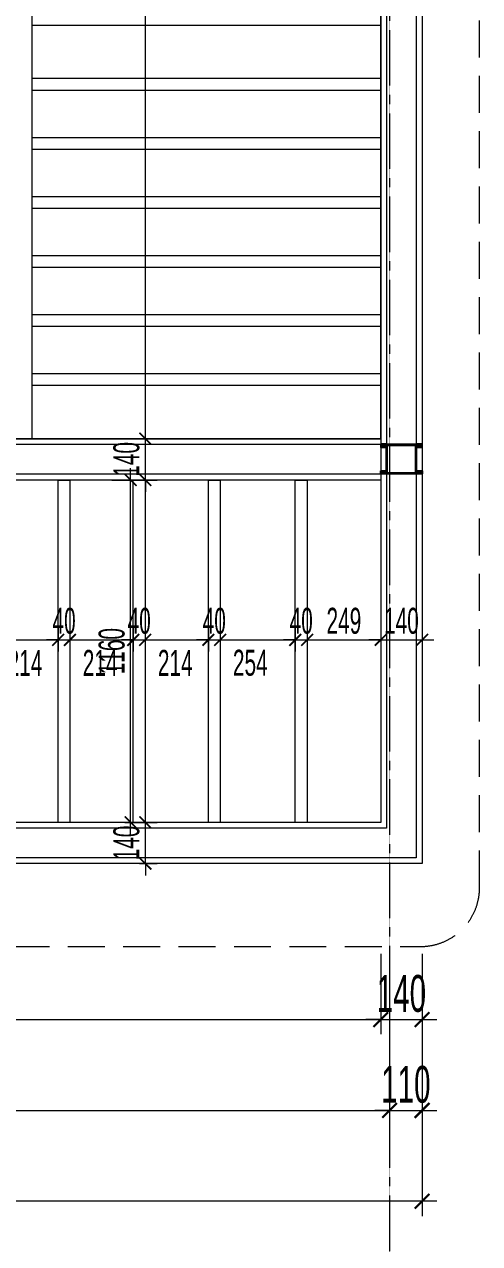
# Model space of a CAD drawing. Header units: millimetres. Extents: x 1336014 to 2939047, y -333549 to -60566.
# Drawn here: x 1409610 to 1411152, y -184396 to -180264 of the extents above; entities that cross this region are included whole.
import ezdxf

# ---------------------------------------------------------------- set-up
doc = ezdxf.new("R2010")
doc.units = ezdxf.units.MM
doc.header["$MEASUREMENT"] = 0
doc.linetypes.add('$1$HIDDEN', pattern=[0.375, 0.25, -0.125])
doc.linetypes.add('CENTER2', pattern=[1.125, 0.75, -0.125, 0.125, -0.125])
for name, color, linetype, lineweight in [('05.Text', 253, 'Continuous', 18), ('08.Dim', 156, 'Continuous', 15), ('09.Hatch', 250, 'Continuous', 5), ('10.truc', 250, 'CENTER2', 20), ('kichthuoc', 1, 'Continuous', 9)]:
    doc.layers.add(name, color=color, linetype=linetype, lineweight=lineweight)
doc.layers.add('3', color=2, linetype='Continuous')
doc.layers.add('NHO', color=8, linetype='Continuous')
doc.styles.add('TT5_Text Dim', font='hoatbif.shx', dxfattribs={"width": 0.6})
doc.dimstyles.new('TT5_Dim 1-40', dxfattribs={"dimscale": 40, "dimtxt": 2.2, "dimasz": 1, "dimexe": 1, "dimexo": 0.5, "dimgap": 0.5, "dimtad": 1, "dimdec": 0, "dimzin": 0, "dimdsep": 46, "dimtxsty": 'TT5_Text Dim', "dimblk": 'ARCHTICK', "dimcen": 0, "dimdle": 1, "dimclrd": 256, "dimclre": 256, "dimclrt": 1, "dimadec": 0, "dimazin": 0, "dimtfac": 0.015, "dimtdec": 0, "dimtix": 1, "dimtmove": 2, "dimatfit": 3, "dimldrblk": 'DOT', "dimfxl": 1, "dimtolj": 1, "dimtzin": 0, "dimlwd": -1, "dimlwe": -1, "dimarcsym": 1})
doc.dimstyles.new('TT5_Dim 1-50', dxfattribs={"dimscale": 50, "dimtxt": 2.5, "dimasz": 1, "dimexe": 1, "dimexo": 0.5, "dimgap": 0.5, "dimtad": 1, "dimdec": 0, "dimzin": 0, "dimdsep": 46, "dimtxsty": 'TT5_Text Dim', "dimblk": 'ARCHTICK', "dimcen": 0, "dimdle": 1, "dimclrd": 256, "dimclre": 256, "dimclrt": 1, "dimadec": 0, "dimazin": 0, "dimtfac": 0.015, "dimtdec": 0, "dimtix": 1, "dimtmove": 2, "dimatfit": 3, "dimldrblk": 'DOT', "dimfxl": 1, "dimtolj": 1, "dimtzin": 0, "dimlwd": -1, "dimlwe": -1, "dimarcsym": 1})

# ---------------------------------------------------------------- blocks, each defined once
blk = doc.blocks.new('_ARCHTICK')
at = {"const_width": 0.15}
blk.add_lwpolyline([(-0.5, -0.5), (0.5, 0.5)], dxfattribs=at)
blk = doc.blocks.new('*D2232')
at = {"layer": '08.Dim', "transparency": 16777216}
for p, q in [((1407096.8, -183414.2), (1407096.8, -183686.5)), ((1410816.8, -183414.2), (1410816.8, -183686.5)), ((1407046.8, -183636.5), (1410866.8, -183636.5))]:
    blk.add_line(p, q, dxfattribs=at)
at = {"layer": 'Defpoints', "color": 0, "transparency": 16777216}
for p in [(1407096.8, -183389.2), (1410816.8, -183389.2), (1410816.8, -183636.5)]:
    blk.add_point(p, dxfattribs=at)
at = {"layer": '08.Dim', "transparency": 16777216, "xscale": 50, "yscale": 50, "zscale": 50, "rotation": 180}
blk.add_blockref('_ARCHTICK', (1407096.8, -183636.5), dxfattribs=at)
at = {"layer": '08.Dim', "transparency": 16777216, "xscale": 50, "yscale": 50, "zscale": 50}
blk.add_blockref('_ARCHTICK', (1410816.8, -183636.5), dxfattribs=at)
at = {"layer": '08.Dim', "color": 1, "transparency": 16777216, "insert": (1408956.8, -183549), "char_height": 125, "attachment_point": 5, "style": 'TT5_Text Dim'}
blk.add_mtext('\\A1;3720', dxfattribs=at)
blk = doc.blocks.new('_DOT')
blk.add_line((-0.5, 0), (-1, 0))
at = {"const_width": 0.5}
blk.add_lwpolyline([(-0.25, 0, 1), (0.25, 0, 1)], format="xyb", close=True, dxfattribs=at)
blk = doc.blocks.new('DOT')
at = {"layer": 'NHO', "color": 0, "linetype": 'ByBlock'}
blk.add_line((-0.5, 0), (-1, 0), dxfattribs=at)
at = {"layer": 'NHO', "color": 0, "linetype": 'ByBlock', "const_width": 0.5}
blk.add_lwpolyline([(-0.25, 0, 1), (0.25, 0, 1)], format="xyb", close=True, dxfattribs=at)
blk = doc.blocks.new('*D2233')
at = {"layer": '08.Dim', "transparency": 16777216}
for p, q in [((1410816.8, -183414.2), (1410816.8, -183686.5)), ((1410956.8, -183414.2), (1410956.8, -183686.5)), ((1410816.8, -183636.5), (1410766.8, -183636.5)), ((1410816.8, -183636.5), (1410956.8, -183636.5)), ((1410956.8, -183636.5), (1411006.8, -183636.5))]:
    blk.add_line(p, q, dxfattribs=at)
at = {"layer": 'Defpoints', "color": 0, "transparency": 16777216}
for p in [(1410816.8, -183389.2), (1410956.8, -183389.2), (1410956.8, -183636.5)]:
    blk.add_point(p, dxfattribs=at)
at = {"layer": '08.Dim', "transparency": 16777216, "xscale": 50, "yscale": 50, "zscale": 50}
blk.add_blockref('_ARCHTICK', (1410816.8, -183636.5), dxfattribs=at)
at = {"layer": '08.Dim', "transparency": 16777216, "xscale": 50, "yscale": 50, "zscale": 50, "rotation": 180}
blk.add_blockref('_ARCHTICK', (1410956.8, -183636.5), dxfattribs=at)
at = {"layer": '08.Dim', "color": 1, "transparency": 16777216, "insert": (1410886.8, -183549), "char_height": 125, "attachment_point": 5, "style": 'TT5_Text Dim'}
blk.add_mtext('\\A1;140', dxfattribs=at)
blk = doc.blocks.new('*D2251')
at = {"layer": '08.Dim', "transparency": 16777216}
for p, q in [((1407066.8, -183414.2), (1407066.8, -183994.5)), ((1410846.8, -183414.2), (1410846.8, -183994.5)), ((1407016.8, -183944.5), (1410896.8, -183944.5))]:
    blk.add_line(p, q, dxfattribs=at)
at = {"layer": 'Defpoints', "color": 0, "transparency": 16777216}
for p in [(1407066.8, -183389.2), (1410846.8, -183389.2), (1410846.8, -183944.5)]:
    blk.add_point(p, dxfattribs=at)
at = {"layer": '08.Dim', "transparency": 16777216, "xscale": 50, "yscale": 50, "zscale": 50, "rotation": 180}
blk.add_blockref('_ARCHTICK', (1407066.8, -183944.5), dxfattribs=at)
at = {"layer": '08.Dim', "transparency": 16777216, "xscale": 50, "yscale": 50, "zscale": 50}
blk.add_blockref('_ARCHTICK', (1410846.8, -183944.5), dxfattribs=at)
at = {"layer": '08.Dim', "color": 1, "transparency": 16777216, "insert": (1408956.8, -183857), "char_height": 125, "attachment_point": 5, "style": 'TT5_Text Dim'}
blk.add_mtext('\\A1;3780', dxfattribs=at)
blk = doc.blocks.new('*D2252')
at = {"layer": '08.Dim', "transparency": 16777216}
for p, q in [((1410846.8, -183414.2), (1410846.8, -183994.5)), ((1410956.8, -183414.2), (1410956.8, -183994.5)), ((1410846.8, -183944.5), (1410796.8, -183944.5)), ((1410846.8, -183944.5), (1410956.8, -183944.5)), ((1410956.8, -183944.5), (1411006.8, -183944.5))]:
    blk.add_line(p, q, dxfattribs=at)
at = {"layer": 'Defpoints', "color": 0, "transparency": 16777216}
for p in [(1410846.8, -183389.2), (1410956.8, -183389.2), (1410956.8, -183944.5)]:
    blk.add_point(p, dxfattribs=at)
at = {"layer": '08.Dim', "transparency": 16777216, "xscale": 50, "yscale": 50, "zscale": 50}
blk.add_blockref('_ARCHTICK', (1410846.8, -183944.5), dxfattribs=at)
at = {"layer": '08.Dim', "transparency": 16777216, "xscale": 50, "yscale": 50, "zscale": 50, "rotation": 180}
blk.add_blockref('_ARCHTICK', (1410956.8, -183944.5), dxfattribs=at)
at = {"layer": '08.Dim', "color": 1, "transparency": 16777216, "insert": (1410901.8, -183857), "char_height": 125, "attachment_point": 5, "style": 'TT5_Text Dim'}
blk.add_mtext('\\A1;110', dxfattribs=at)
blk = doc.blocks.new('*D2253')
at = {"layer": '08.Dim', "transparency": 16777216}
for p, q in [((1406956.8, -183414.2), (1406956.8, -184302.5)), ((1410956.8, -183414.2), (1410956.8, -184302.5)), ((1411006.8, -184252.5), (1406906.8, -184252.5))]:
    blk.add_line(p, q, dxfattribs=at)
at = {"layer": 'Defpoints', "color": 0, "transparency": 16777216}
for p in [(1406956.8, -183389.2), (1410956.8, -183389.2), (1406956.8, -184252.5)]:
    blk.add_point(p, dxfattribs=at)
at = {"layer": '08.Dim', "transparency": 16777216, "xscale": 50, "yscale": 50, "zscale": 50, "rotation": 180}
blk.add_blockref('_ARCHTICK', (1406956.8, -184252.5), dxfattribs=at)
at = {"layer": '08.Dim', "transparency": 16777216, "xscale": 50, "yscale": 50, "zscale": 50}
blk.add_blockref('_ARCHTICK', (1410956.8, -184252.5), dxfattribs=at)
at = {"layer": '08.Dim', "color": 1, "transparency": 16777216, "insert": (1408956.8, -184165), "char_height": 125, "attachment_point": 5, "style": 'TT5_Text Dim'}
blk.add_mtext('\\A1;4000', dxfattribs=at)
blk = doc.blocks.new('*D2273')
at = {"layer": '08.Dim', "transparency": 16777216}
for p, q in [((1410816.8, -182246.2), (1410816.8, -182390)), ((1410956.8, -182246.2), (1410956.8, -182390)), ((1410816.8, -182350), (1410776.8, -182350)), ((1410816.8, -182350), (1410956.8, -182350)), ((1410956.8, -182350), (1410996.8, -182350))]:
    blk.add_line(p, q, dxfattribs=at)
at = {"layer": 'Defpoints', "color": 0, "transparency": 16777216}
for p in [(1410816.8, -182226.2), (1410956.8, -182226.2), (1410956.8, -182350)]:
    blk.add_point(p, dxfattribs=at)
at = {"layer": '08.Dim', "transparency": 16777216, "xscale": 40, "yscale": 40, "zscale": 40}
blk.add_blockref('_ARCHTICK', (1410816.8, -182350), dxfattribs=at)
at = {"layer": '08.Dim', "transparency": 16777216, "xscale": 40, "yscale": 40, "zscale": 40, "rotation": 180}
blk.add_blockref('_ARCHTICK', (1410956.8, -182350), dxfattribs=at)
at = {"layer": '08.Dim', "color": 1, "transparency": 16777216, "insert": (1410886.8, -182286), "char_height": 88, "attachment_point": 5, "style": 'TT5_Text Dim'}
blk.add_mtext('\\A1;140', dxfattribs=at)
blk = doc.blocks.new('*D2274')
at = {"layer": '08.Dim', "transparency": 16777216}
for p, q in [((1410019.9, -182968.4), (1410019.9, -182928.4)), ((1410000.4, -182968.4), (1410059.9, -182968.4)), ((1410019.9, -183108.4), (1410019.9, -182968.4)), ((1410000.4, -183108.4), (1410059.9, -183108.4)), ((1410019.9, -183108.4), (1410019.9, -183148.4))]:
    blk.add_line(p, q, dxfattribs=at)
at = {"layer": 'Defpoints', "color": 0, "transparency": 16777216}
for p in [(1409980.4, -182968.4), (1410019.9, -182968.4), (1409980.4, -183108.4)]:
    blk.add_point(p, dxfattribs=at)
at = {"layer": '08.Dim', "transparency": 16777216, "xscale": 40, "yscale": 40, "zscale": 40}
for p, rotation in [((1410019.9, -182968.4), 270), ((1410019.9, -183108.4), 90)]:
    blk.add_blockref('_ARCHTICK', p, dxfattribs=dict(at, rotation=rotation))
at = {"layer": '08.Dim', "color": 1, "transparency": 16777216, "insert": (1409955.9, -183038.4), "char_height": 88, "attachment_point": 5, "rotation": 90, "style": 'TT5_Text Dim'}
blk.add_mtext('\\A1;140', dxfattribs=at)
blk = doc.blocks.new('*D2275')
at = {"layer": '08.Dim', "transparency": 16777216}
for p, q in [((1409969.9, -183008.4), (1409969.9, -181768.4)), ((1409906.5, -181808.4), (1410009.9, -181808.4)), ((1409950.4, -182968.4), (1410009.9, -182968.4))]:
    blk.add_line(p, q, dxfattribs=at)
at = {"layer": 'Defpoints', "color": 0, "transparency": 16777216}
for p in [(1409886.5, -181808.4), (1409969.9, -181808.4), (1409930.4, -182968.4)]:
    blk.add_point(p, dxfattribs=at)
at = {"layer": '08.Dim', "transparency": 16777216, "xscale": 40, "yscale": 40, "zscale": 40}
for p, rotation in [((1409969.9, -181808.4), 90), ((1409969.9, -182968.4), 270)]:
    blk.add_blockref('_ARCHTICK', p, dxfattribs=dict(at, rotation=rotation))
at = {"layer": '08.Dim', "color": 1, "transparency": 16777216, "insert": (1409905.9, -182388.4), "char_height": 88, "attachment_point": 5, "rotation": 90, "style": 'TT5_Text Dim'}
blk.add_mtext('\\A1;1160', dxfattribs=at)
blk = doc.blocks.new('*D2276')
at = {"layer": '08.Dim', "transparency": 16777216}
for p, q in [((1410019.9, -181668.4), (1410019.9, -181628.4)), ((1409956.5, -181668.4), (1410059.9, -181668.4)), ((1410019.9, -181808.4), (1410019.9, -181668.4)), ((1409956.5, -181808.4), (1410059.9, -181808.4)), ((1410019.9, -181808.4), (1410019.9, -181848.4))]:
    blk.add_line(p, q, dxfattribs=at)
at = {"layer": 'Defpoints', "color": 0, "transparency": 16777216}
for p in [(1409936.5, -181668.4), (1410019.9, -181668.4), (1409936.5, -181808.4)]:
    blk.add_point(p, dxfattribs=at)
at = {"layer": '08.Dim', "transparency": 16777216, "xscale": 40, "yscale": 40, "zscale": 40}
for p, rotation in [((1410019.9, -181668.4), 270), ((1410019.9, -181808.4), 90)]:
    blk.add_blockref('_ARCHTICK', p, dxfattribs=dict(at, rotation=rotation))
at = {"layer": '08.Dim', "color": 1, "transparency": 16777216, "insert": (1409955.9, -181738.4), "char_height": 88, "attachment_point": 5, "rotation": 90, "style": 'TT5_Text Dim'}
blk.add_mtext('\\A1;140', dxfattribs=at)
blk = doc.blocks.new('*D2277')
at = {"layer": '08.Dim', "transparency": 16777216}
for p, q in [((1410019.9, -181708.4), (1410019.9, -176268.4)), ((1409956.5, -176308.4), (1410059.9, -176308.4)), ((1409956.5, -181668.4), (1410059.9, -181668.4))]:
    blk.add_line(p, q, dxfattribs=at)
at = {"layer": 'Defpoints', "color": 0, "transparency": 16777216}
for p in [(1409936.5, -176308.4), (1410019.9, -176308.4), (1409936.5, -181668.4)]:
    blk.add_point(p, dxfattribs=at)
at = {"layer": '08.Dim', "transparency": 16777216, "xscale": 40, "yscale": 40, "zscale": 40}
for p, rotation in [((1410019.9, -176308.4), 90), ((1410019.9, -181668.4), 270)]:
    blk.add_blockref('_ARCHTICK', p, dxfattribs=dict(at, rotation=rotation))
at = {"layer": '08.Dim', "color": 1, "transparency": 16777216, "insert": (1409955.9, -178806.9), "char_height": 88, "attachment_point": 5, "rotation": 90, "style": 'TT5_Text Dim'}
blk.add_mtext('\\A1;5360', dxfattribs=at)
blk = doc.blocks.new('*D2291')
at = {"layer": '08.Dim', "transparency": 16777216}
for p, q in [((1409510.1, -182306.7), (1409510.1, -182390)), ((1409724.5, -182306.7), (1409724.5, -182390)), ((1409470.1, -182350), (1409764.5, -182350))]:
    blk.add_line(p, q, dxfattribs=at)
at = {"layer": 'Defpoints', "color": 0, "transparency": 16777216}
for p in [(1409510.1, -182286.7), (1409724.5, -182286.7), (1409724.5, -182350)]:
    blk.add_point(p, dxfattribs=at)
at = {"layer": '08.Dim', "transparency": 16777216, "xscale": 40, "yscale": 40, "zscale": 40, "rotation": 180}
blk.add_blockref('_ARCHTICK', (1409510.1, -182350), dxfattribs=at)
at = {"layer": '08.Dim', "transparency": 16777216, "xscale": 40, "yscale": 40, "zscale": 40}
blk.add_blockref('_ARCHTICK', (1409724.5, -182350), dxfattribs=at)
at = {"layer": '08.Dim', "color": 1, "transparency": 16777216, "insert": (1409612.3, -182428.1), "char_height": 88, "attachment_point": 5, "style": 'TT5_Text Dim'}
blk.add_mtext('\\A1;214', dxfattribs=at)
blk = doc.blocks.new('*D2292')
at = {"layer": '08.Dim', "transparency": 16777216}
for p, q in [((1409724.5, -182306.7), (1409724.5, -182390)), ((1409764.5, -182306.7), (1409764.5, -182390)), ((1409724.5, -182350), (1409684.5, -182350)), ((1409724.5, -182350), (1409764.5, -182350)), ((1409764.5, -182350), (1409804.5, -182350))]:
    blk.add_line(p, q, dxfattribs=at)
at = {"layer": 'Defpoints', "color": 0, "transparency": 16777216}
for p in [(1409724.5, -182286.7), (1409764.5, -182286.7), (1409764.5, -182350)]:
    blk.add_point(p, dxfattribs=at)
at = {"layer": '08.Dim', "transparency": 16777216, "xscale": 40, "yscale": 40, "zscale": 40}
blk.add_blockref('_ARCHTICK', (1409724.5, -182350), dxfattribs=at)
at = {"layer": '08.Dim', "transparency": 16777216, "xscale": 40, "yscale": 40, "zscale": 40, "rotation": 180}
blk.add_blockref('_ARCHTICK', (1409764.5, -182350), dxfattribs=at)
at = {"layer": '08.Dim', "color": 1, "transparency": 16777216, "insert": (1409744.5, -182286), "char_height": 88, "attachment_point": 5, "style": 'TT5_Text Dim'}
blk.add_mtext('\\A1;40', dxfattribs=at)
blk = doc.blocks.new('*D2293')
at = {"layer": '08.Dim', "transparency": 16777216}
for p, q in [((1409764.5, -182306.7), (1409764.5, -182390)), ((1409978.8, -182306.7), (1409978.8, -182390)), ((1409724.5, -182350), (1410018.8, -182350))]:
    blk.add_line(p, q, dxfattribs=at)
at = {"layer": 'Defpoints', "color": 0, "transparency": 16777216}
for p in [(1409764.5, -182286.7), (1409978.8, -182286.7), (1409978.8, -182350)]:
    blk.add_point(p, dxfattribs=at)
at = {"layer": '08.Dim', "transparency": 16777216, "xscale": 40, "yscale": 40, "zscale": 40, "rotation": 180}
blk.add_blockref('_ARCHTICK', (1409764.5, -182350), dxfattribs=at)
at = {"layer": '08.Dim', "transparency": 16777216, "xscale": 40, "yscale": 40, "zscale": 40}
blk.add_blockref('_ARCHTICK', (1409978.8, -182350), dxfattribs=at)
at = {"layer": '08.Dim', "color": 1, "transparency": 16777216, "insert": (1409866.6, -182428.1), "char_height": 88, "attachment_point": 5, "style": 'TT5_Text Dim'}
blk.add_mtext('\\A1;214', dxfattribs=at)
blk = doc.blocks.new('*D2294')
at = {"layer": '08.Dim', "transparency": 16777216}
for p, q in [((1409978.8, -182306.7), (1409978.8, -182390)), ((1410018.8, -182306.7), (1410018.8, -182390)), ((1409978.8, -182350), (1409938.8, -182350)), ((1409978.8, -182350), (1410018.8, -182350)), ((1410018.8, -182350), (1410058.8, -182350))]:
    blk.add_line(p, q, dxfattribs=at)
at = {"layer": 'Defpoints', "color": 0, "transparency": 16777216}
for p in [(1409978.8, -182286.7), (1410018.8, -182286.7), (1410018.8, -182350)]:
    blk.add_point(p, dxfattribs=at)
at = {"layer": '08.Dim', "transparency": 16777216, "xscale": 40, "yscale": 40, "zscale": 40}
blk.add_blockref('_ARCHTICK', (1409978.8, -182350), dxfattribs=at)
at = {"layer": '08.Dim', "transparency": 16777216, "xscale": 40, "yscale": 40, "zscale": 40, "rotation": 180}
blk.add_blockref('_ARCHTICK', (1410018.8, -182350), dxfattribs=at)
at = {"layer": '08.Dim', "color": 1, "transparency": 16777216, "insert": (1409998.8, -182286), "char_height": 88, "attachment_point": 5, "style": 'TT5_Text Dim'}
blk.add_mtext('\\A1;40', dxfattribs=at)
blk = doc.blocks.new('*D2295')
at = {"layer": '08.Dim', "transparency": 16777216}
for p, q in [((1410018.8, -182306.7), (1410018.8, -182390)), ((1410233.1, -182306.7), (1410233.1, -182390)), ((1409978.8, -182350), (1410273.1, -182350))]:
    blk.add_line(p, q, dxfattribs=at)
at = {"layer": 'Defpoints', "color": 0, "transparency": 16777216}
for p in [(1410018.8, -182286.7), (1410233.1, -182286.7), (1410233.1, -182350)]:
    blk.add_point(p, dxfattribs=at)
at = {"layer": '08.Dim', "transparency": 16777216, "xscale": 40, "yscale": 40, "zscale": 40, "rotation": 180}
blk.add_blockref('_ARCHTICK', (1410018.8, -182350), dxfattribs=at)
at = {"layer": '08.Dim', "transparency": 16777216, "xscale": 40, "yscale": 40, "zscale": 40}
blk.add_blockref('_ARCHTICK', (1410233.1, -182350), dxfattribs=at)
at = {"layer": '08.Dim', "color": 1, "transparency": 16777216, "insert": (1410121, -182428.1), "char_height": 88, "attachment_point": 5, "style": 'TT5_Text Dim'}
blk.add_mtext('\\A1;214', dxfattribs=at)
blk = doc.blocks.new('*D2296')
at = {"layer": '08.Dim', "transparency": 16777216}
for p, q in [((1410233.1, -182306.7), (1410233.1, -182390)), ((1410273.1, -182306.7), (1410273.1, -182390)), ((1410233.1, -182350), (1410193.1, -182350)), ((1410233.1, -182350), (1410273.1, -182350)), ((1410273.1, -182350), (1410313.1, -182350))]:
    blk.add_line(p, q, dxfattribs=at)
at = {"layer": 'Defpoints', "color": 0, "transparency": 16777216}
for p in [(1410233.1, -182286.7), (1410273.1, -182286.7), (1410273.1, -182350)]:
    blk.add_point(p, dxfattribs=at)
at = {"layer": '08.Dim', "transparency": 16777216, "xscale": 40, "yscale": 40, "zscale": 40}
blk.add_blockref('_ARCHTICK', (1410233.1, -182350), dxfattribs=at)
at = {"layer": '08.Dim', "transparency": 16777216, "xscale": 40, "yscale": 40, "zscale": 40, "rotation": 180}
blk.add_blockref('_ARCHTICK', (1410273.1, -182350), dxfattribs=at)
at = {"layer": '08.Dim', "color": 1, "transparency": 16777216, "insert": (1410253.1, -182286), "char_height": 88, "attachment_point": 5, "style": 'TT5_Text Dim'}
blk.add_mtext('\\A1;40', dxfattribs=at)
blk = doc.blocks.new('*D2297')
at = {"layer": '08.Dim', "transparency": 16777216}
for p, q in [((1410273.1, -182306.7), (1410273.1, -182390)), ((1410527.5, -182306.7), (1410527.5, -182390)), ((1410233.1, -182350), (1410567.5, -182350))]:
    blk.add_line(p, q, dxfattribs=at)
at = {"layer": 'Defpoints', "color": 0, "transparency": 16777216}
for p in [(1410273.1, -182286.7), (1410527.5, -182286.7), (1410527.5, -182350)]:
    blk.add_point(p, dxfattribs=at)
at = {"layer": '08.Dim', "transparency": 16777216, "xscale": 40, "yscale": 40, "zscale": 40, "rotation": 180}
blk.add_blockref('_ARCHTICK', (1410273.1, -182350), dxfattribs=at)
at = {"layer": '08.Dim', "transparency": 16777216, "xscale": 40, "yscale": 40, "zscale": 40}
blk.add_blockref('_ARCHTICK', (1410527.5, -182350), dxfattribs=at)
at = {"layer": '08.Dim', "color": 1, "transparency": 16777216, "insert": (1410375.1, -182428.1), "char_height": 88, "attachment_point": 5, "style": 'TT5_Text Dim'}
blk.add_mtext('\\A1;254', dxfattribs=at)
blk = doc.blocks.new('*D2298')
at = {"layer": '08.Dim', "transparency": 16777216}
for p, q in [((1410567.5, -182297.4), (1410567.5, -182390)), ((1410816.8, -182297.4), (1410816.8, -182390)), ((1410527.5, -182350), (1410856.8, -182350))]:
    blk.add_line(p, q, dxfattribs=at)
at = {"layer": 'Defpoints', "color": 0, "transparency": 16777216}
for p in [(1410567.5, -182277.4), (1410816.8, -182277.4), (1410816.8, -182350)]:
    blk.add_point(p, dxfattribs=at)
at = {"layer": '08.Dim', "transparency": 16777216, "xscale": 40, "yscale": 40, "zscale": 40, "rotation": 180}
blk.add_blockref('_ARCHTICK', (1410567.5, -182350), dxfattribs=at)
at = {"layer": '08.Dim', "transparency": 16777216, "xscale": 40, "yscale": 40, "zscale": 40}
blk.add_blockref('_ARCHTICK', (1410816.8, -182350), dxfattribs=at)
at = {"layer": '08.Dim', "color": 1, "transparency": 16777216, "insert": (1410692.1, -182286), "char_height": 88, "attachment_point": 5, "style": 'TT5_Text Dim'}
blk.add_mtext('\\A1;249', dxfattribs=at)
blk = doc.blocks.new('*D2376')
at = {"layer": '08.Dim', "transparency": 16777216}
for p, q in [((1410527.5, -182306.7), (1410527.5, -182390)), ((1410567.5, -182306.7), (1410567.5, -182390)), ((1410527.5, -182350), (1410487.5, -182350)), ((1410527.5, -182350), (1410567.5, -182350)), ((1410567.5, -182350), (1410607.5, -182350))]:
    blk.add_line(p, q, dxfattribs=at)
at = {"layer": 'Defpoints', "color": 0, "transparency": 16777216}
for p in [(1410527.5, -182286.7), (1410567.5, -182286.7), (1410567.5, -182350)]:
    blk.add_point(p, dxfattribs=at)
at = {"layer": '08.Dim', "transparency": 16777216, "xscale": 40, "yscale": 40, "zscale": 40}
blk.add_blockref('_ARCHTICK', (1410527.5, -182350), dxfattribs=at)
at = {"layer": '08.Dim', "transparency": 16777216, "xscale": 40, "yscale": 40, "zscale": 40, "rotation": 180}
blk.add_blockref('_ARCHTICK', (1410567.5, -182350), dxfattribs=at)
at = {"layer": '08.Dim', "color": 1, "transparency": 16777216, "insert": (1410547.5, -182286), "char_height": 88, "attachment_point": 5, "style": 'TT5_Text Dim'}
blk.add_mtext('\\A1;40', dxfattribs=at)

msp = doc.modelspace()

# ---------------------------------------------------------------- hatches: boundary and pattern name
at = {"layer": '09.Hatch'}
h = msp.add_hatch(color=256, dxfattribs=at)
h.dxf.hatch_style = 1
h.paths.add_polyline_path([(1410819.1, -181779.9), (1410834.1, -181779.9), (1410834.1, -181784.9), (1410819.1, -181784.9)], flags=16)
h.paths.add_polyline_path([(1410816.6, -181777.4), (1410836.6, -181777.4), (1410836.6, -181787.4), (1410816.6, -181787.4)])
h.paths.add_polyline_path([(1410834.1, -181689.9), (1410819.1, -181689.9), (1410819.1, -181694.9), (1410834.1, -181694.9)], flags=16)
h.paths.add_polyline_path([(1410836.6, -181687.4), (1410816.6, -181687.4), (1410816.6, -181697.4), (1410836.6, -181697.4)])
h.paths.add_polyline_path([(1410939.1, -181694.9), (1410954.1, -181694.9), (1410954.1, -181689.9), (1410939.1, -181689.9)], flags=16)
h.paths.add_polyline_path([(1410936.6, -181697.4), (1410956.6, -181697.4), (1410956.6, -181687.4), (1410936.6, -181687.4)])
h.paths.add_polyline_path([(1410839.1, -181689.9), (1410934.1, -181689.9), (1410934.1, -181784.9), (1410839.1, -181784.9)], flags=16)
h.paths.add_polyline_path([(1410836.6, -181687.4), (1410936.6, -181687.4), (1410936.6, -181787.4), (1410836.6, -181787.4)])
h.paths.add_polyline_path([(1410939.1, -181779.9), (1410954.1, -181779.9), (1410954.1, -181784.9), (1410939.1, -181784.9)], flags=16)
h.paths.add_polyline_path([(1410936.6, -181777.4), (1410956.6, -181777.4), (1410956.6, -181787.4), (1410936.6, -181787.4)])

# ---------------------------------------------------------------- linework, layer by layer
at = {"layer": '05.Text', "color": 6, "linetype": '$1$HIDDEN', "ltscale": 500}
msp.add_lwpolyline([(1406945, -183389.2), (1410951.6, -183389.2, 0.414214), (1411151.6, -183189.2), (1411151.6, -175067.9, 0.414214), (1410951.6, -174867.9), (1406945, -174867.9, 0.414214), (1406745, -175067.9), (1406745, -183189.2, 0.414214)], format="xyb", close=True, dxfattribs=at)
at = {"layer": '10.truc'}
msp.add_line((1410846.8, -173356.9), (1410846.8, -184437), dxfattribs=at)
at = {"layer": '3', "color": 3}
for points in [[(1410836.6, -181687.4), (1410816.6, -181687.4), (1410816.6, -181697.4), (1410836.6, -181697.4)], [(1410834.1, -181689.9), (1410819.1, -181689.9), (1410819.1, -181694.9), (1410834.1, -181694.9)], [(1410836.6, -181687.4), (1410936.6, -181687.4), (1410936.6, -181787.4), (1410836.6, -181787.4)], [(1410839.1, -181689.9), (1410934.1, -181689.9), (1410934.1, -181784.9), (1410839.1, -181784.9)], [(1410936.6, -181697.4), (1410956.6, -181697.4), (1410956.6, -181687.4), (1410936.6, -181687.4)], [(1410939.1, -181694.9), (1410954.1, -181694.9), (1410954.1, -181689.9), (1410939.1, -181689.9)], [(1410816.6, -181777.4), (1410836.6, -181777.4), (1410836.6, -181787.4), (1410816.6, -181787.4)], [(1410819.1, -181779.9), (1410834.1, -181779.9), (1410834.1, -181784.9), (1410819.1, -181784.9)], [(1410936.6, -181777.4), (1410956.6, -181777.4), (1410956.6, -181787.4), (1410936.6, -181787.4)], [(1410939.1, -181779.9), (1410954.1, -181779.9), (1410954.1, -181784.9), (1410939.1, -181784.9)]]:
    msp.add_lwpolyline(points, close=True, dxfattribs=at)
at = {"layer": 'kichthuoc'}
for p, q in [((1409635.1, -176308.4), (1409635.1, -181668.4)), ((1410816.8, -180268.4), (1409635.1, -180268.4)), ((1410816.8, -180448.4), (1409635.1, -180448.4)), ((1410816.8, -180488.4), (1409635.1, -180488.4)), ((1410816.8, -180648.4), (1409635.1, -180648.4)), ((1410816.8, -180688.4), (1409635.1, -180688.4)), ((1410816.8, -180848.4), (1409635.1, -180848.4)), ((1409635.1, -180868.4), (1409635.1, -181668.4)), ((1410816.8, -180888.4), (1409635.1, -180888.4)), ((1410816.8, -181048.4), (1409635.1, -181048.4)), ((1410816.8, -181088.4), (1409635.1, -181088.4)), ((1410816.8, -181248.4), (1409635.1, -181248.4)), ((1410816.8, -181288.4), (1409635.1, -181288.4)), ((1410816.8, -181448.4), (1409635.1, -181448.4)), ((1410816.8, -181488.4), (1409635.1, -181488.4)), ((1410816.8, -181668.4), (1407096.8, -181668.4)), ((1410816.8, -181688.4), (1407096.8, -181688.4)), ((1410816.8, -181788.4), (1407096.8, -181788.4)), ((1410816.8, -181808.4), (1407096.8, -181808.4))]:
    msp.add_line(p, q, dxfattribs=at)
for points in [[(1410956.8, -176188.4), (1410956.8, -183108.4), (1406956.8, -183108.4), (1406956.8, -176188.4)], [(1410936.8, -176188.4), (1410936.8, -183088.4), (1406976.8, -183088.4), (1406976.8, -176188.4)], [(1410836.8, -176288.4), (1410836.8, -182988.4), (1407076.8, -182988.4), (1407076.8, -176288.4)], [(1410816.8, -176308.4), (1410816.8, -182968.4), (1407096.8, -182968.4), (1407096.8, -176308.4)], [(1410816.8, -181668.4), (1410816.8, -176308.4), (1407096.8, -176308.4), (1407096.8, -181668.4)], [(1409764.5, -181808.4), (1409764.5, -182968.4), (1409724.5, -182968.4), (1409724.5, -181808.4)], [(1410018.8, -181808.4), (1410018.8, -182968.4), (1409978.8, -182968.4), (1409978.8, -181808.4)], [(1410273.1, -181808.4), (1410273.1, -182968.4), (1410233.1, -182968.4), (1410233.1, -181808.4)], [(1410567.5, -181808.4), (1410567.5, -182968.4), (1410527.5, -182968.4), (1410527.5, -181808.4)]]:
    msp.add_lwpolyline(points, close=True, dxfattribs=at)

# ---------------------------------------------------------------- dimensions: what is measured, and where the dimension line sits
at = {"layer": '08.Dim'}
dim = msp.add_linear_dim(base=(1410019.9, -176308.4), p1=(1409936.5, -181668.4), p2=(1409936.5, -176308.4), angle=90, dimstyle='TT5_Dim 1-40', dxfattribs=at)
dim.commit()
dim.dimension.update_dxf_attribs({"geometry": '*D2277', "text_midpoint": (1409955.9, -178806.9), "dimtype": 160})
for base, p1, p2, picture, middle in [((1410019.9, -181668.4), (1409936.5, -181808.4), (1409936.5, -181668.4), '*D2276', (1409955.9, -181738.4)), ((1409969.9, -181808.4), (1409930.4, -182968.4), (1409886.5, -181808.4), '*D2275', (1409905.9, -182388.4)), ((1410019.9, -182968.4), (1409980.4, -183108.4), (1409980.4, -182968.4), '*D2274', (1409955.9, -183038.4))]:
    dim = msp.add_linear_dim(base=base, p1=p1, p2=p2, angle=90, dimstyle='TT5_Dim 1-40', dxfattribs=at)
    dim.commit()
    dim.dimension.update_dxf_attribs({"geometry": picture, "text_midpoint": middle})
for base, p1, p2, picture, middle in [((1409764.5, -182350), (1409724.5, -182286.7), (1409764.5, -182286.7), '*D2292', (1409744.5, -182286)), ((1410018.8, -182350), (1409978.8, -182286.7), (1410018.8, -182286.7), '*D2294', (1409998.8, -182286)), ((1410273.1, -182350), (1410233.1, -182286.7), (1410273.1, -182286.7), '*D2296', (1410253.1, -182286)), ((1410567.5, -182350), (1410527.5, -182286.7), (1410567.5, -182286.7), '*D2376', (1410547.5, -182286)), ((1410816.8, -182350), (1410567.5, -182277.4), (1410816.8, -182277.4), '*D2298', (1410692.1, -182286)), ((1410956.8, -182350), (1410816.8, -182226.2), (1410956.8, -182226.2), '*D2273', (1410886.8, -182286))]:
    dim = msp.add_linear_dim(base=base, p1=p1, p2=p2, dimstyle='TT5_Dim 1-40', dxfattribs=at)
    dim.commit()
    dim.dimension.update_dxf_attribs({"geometry": picture, "text_midpoint": middle})
for base, p1, p2, picture, middle in [((1409724.5, -182350), (1409510.1, -182286.7), (1409724.5, -182286.7), '*D2291', (1409612.3, -182428.1)), ((1409978.8, -182350), (1409764.5, -182286.7), (1409978.8, -182286.7), '*D2293', (1409866.6, -182428.1)), ((1410233.1, -182350), (1410018.8, -182286.7), (1410233.1, -182286.7), '*D2295', (1410121, -182428.1)), ((1410527.5, -182350), (1410273.1, -182286.7), (1410527.5, -182286.7), '*D2297', (1410375.1, -182428.1))]:
    dim = msp.add_linear_dim(base=base, p1=p1, p2=p2, dimstyle='TT5_Dim 1-40', dxfattribs=at)
    dim.commit()
    dim.dimension.update_dxf_attribs({"geometry": picture, "text_midpoint": middle, "dimtype": 160})
for base, p1, p2, picture, middle in [((1406956.8, -184252.5), (1410956.8, -183389.2), (1406956.8, -183389.2), '*D2253', (1408956.8, -184165)), ((1410846.8, -183944.5), (1407066.8, -183389.2), (1410846.8, -183389.2), '*D2251', (1408956.8, -183857)), ((1410816.8, -183636.5), (1407096.8, -183389.2), (1410816.8, -183389.2), '*D2232', (1408956.8, -183549)), ((1410956.8, -183636.5), (1410816.8, -183389.2), (1410956.8, -183389.2), '*D2233', (1410886.8, -183549)), ((1410956.8, -183944.5), (1410846.8, -183389.2), (1410956.8, -183389.2), '*D2252', (1410901.8, -183857))]:
    dim = msp.add_linear_dim(base=base, p1=p1, p2=p2, dimstyle='TT5_Dim 1-50', override={"dimldrblk": 'DOT'}, dxfattribs=at)
    dim.commit()
    dim.dimension.update_dxf_attribs({"geometry": picture, "text_midpoint": middle})

doc.saveas('drawing.dxf')
